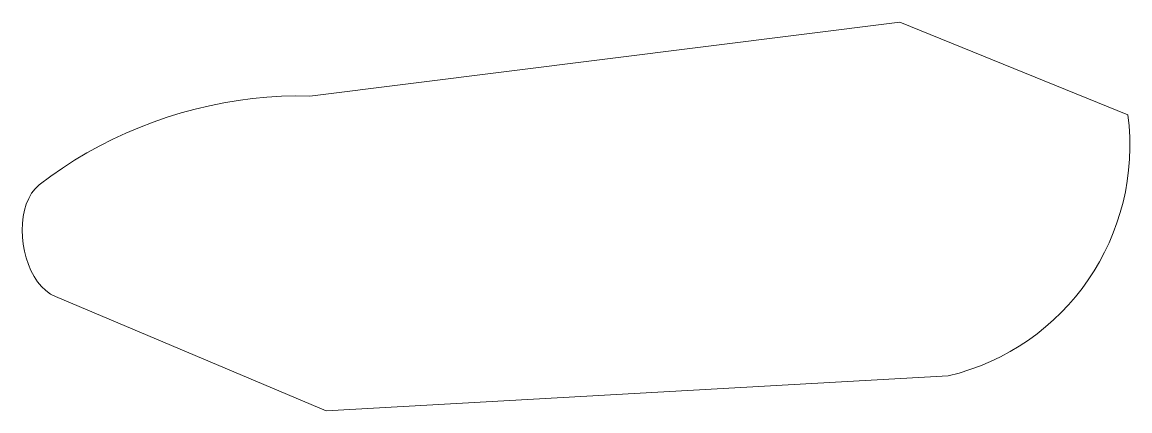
# Model space of a CAD drawing. Extents: x -47 to 280, y 32 to 147.
import ezdxf

# ---------------------------------------------------------------- set-up
doc = ezdxf.new("R2010")
doc.units = 0
doc.header["$MEASUREMENT"] = 0

# ---------------------------------------------------------------- blocks, each defined once
blk = doc.blocks.new('*E0')
at = {"color": 7, "linetype": 'Continuous', "lineweight": 0, "flags": 128}
blk.add_lwpolyline([(38.220794, 125.466242), (34.006726, 125.525145), (29.772165, 125.425464), (25.524391, 125.169589), (21.27068, 124.759909), (17.018312, 124.198814), (12.774564, 123.488695), (8.546713, 122.631939), (4.342039, 121.630939), (0.167819, 120.488083), (-3.968669, 119.205761), (-8.060148, 117.786362), (-12.099338, 116.232278), (-16.078962, 114.545897), (-19.991741, 112.729609), (-23.830399, 110.785805), (-27.587657, 108.716873), (-31.256237, 106.525204), (-34.82886, 104.213187), (-38.29825, 101.783213), (-41.657127, 99.237671), (-42.877069, 98.096854), (-43.922053, 96.7542), (-44.795653, 95.234428), (-45.501442, 93.562258), (-46.042996, 91.762412), (-46.423887, 89.859608), (-46.64769, 87.878568), (-46.717979, 85.844012), (-46.638329, 83.78066), (-46.412312, 81.713232), (-46.043503, 79.666449), (-45.535476, 77.665031), (-44.891805, 75.733697), (-44.116064, 73.89717), (-43.211828, 72.180168), (-42.182669, 70.607412), (-41.032163, 69.203623), (-39.763882, 67.99352), (-38.381402, 67.001824), (-36.888296, 66.253256)], dxfattribs=at)

msp = doc.modelspace()

# ---------------------------------------------------------------- linework, layer by layer
at = {"color": 7, "linetype": 'Continuous', "lineweight": 0}
for p, q in [((212.283129, 147.323385), (38.220794, 125.466242)), ((279.568462, 119.971964), (212.283129, 147.323385)), ((42.989625, 32.474035), (-36.888296, 66.253256)), ((226.589622, 42.806503), (42.989625, 32.474035))]:
    msp.add_line(p, q, dxfattribs=at)
msp.add_arc((210.296116, 110.762346), 69.881866, -76.516943, 7.572948, dxfattribs=at)

# ---------------------------------------------------------------- block references
at = {"color": 7, "linetype": 'Continuous'}
msp.add_blockref('*E0', (0, 0), dxfattribs=at)

doc.saveas('drawing.dxf')
